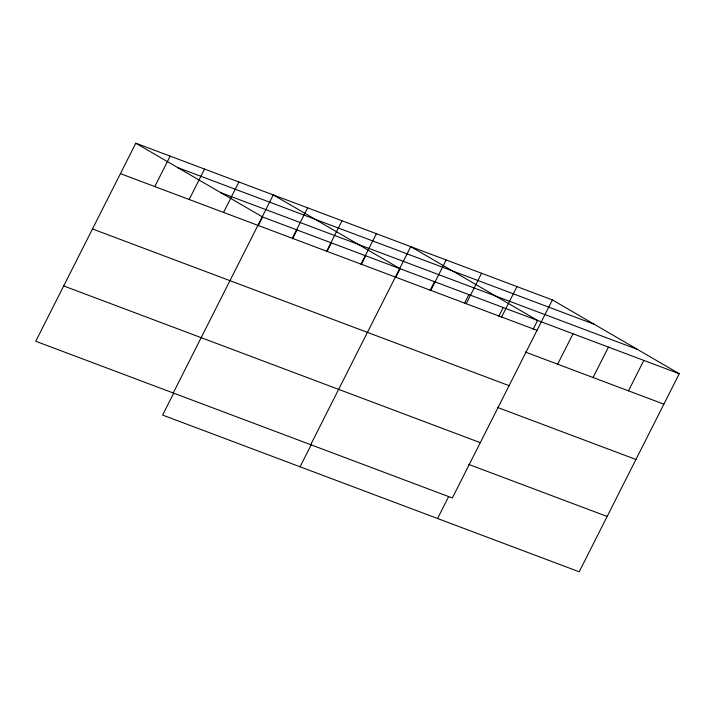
<?xml version="1.0" encoding="UTF-8"?>
<svg xmlns="http://www.w3.org/2000/svg" width="715" height="715" viewBox="0 0 715 715"><rect width="100%" height="100%" fill="white"/><g stroke="black" fill="none" stroke-linecap="round" stroke-linejoin="round"><path stroke-width="1.07" d="M552.391 299.916L135.796 143.206L35.75 341.269L452.345 497.971L552.391 299.916L679.25 373.731L579.204 571.794L162.609 415.084L173.584 393.357M154.797 186.561L170.17 156.138M189.162 199.494L204.535 169.062M223.536 212.418L238.908 181.994M173.227 392.982L273.273 194.918L400.132 268.742L395.663 277.572M258.187 225.86L262.655 217.029L679.25 373.731M292.274 238.274L307.647 207.851M292.56 238.792L297.02 229.953M326.639 251.206L342.011 220.774M326.925 251.716L331.394 242.886M361.012 264.13L376.385 233.707M361.298 264.648L365.758 255.809M310.703 444.694L410.75 246.63L537.609 320.454L533.149 329.284M300.086 466.797L311.561 444.078M430.037 290.505L434.497 281.665M430.788 290.379L446.16 259.956M464.401 303.428L468.87 294.598M466.198 303.705L481.57 273.273M498.775 316.361L503.235 307.522M501.617 317.022L516.981 286.59M437.562 518.509L448.537 496.782M557.646 364.203L573.019 333.771M593.057 377.52L608.429 347.097M628.467 390.846L643.84 360.414M177.66 167.569L594.254 324.27M220.792 192.666L637.387 349.376M120.424 173.638L537.028 330.339M525.364 352.057L663.877 404.163M92.485 228.952L509.08 385.662M497.417 407.38L635.939 459.477M63.698 285.946L480.292 442.656M468.629 464.375L607.142 516.471M135.796 143.206L262.655 217.029"/></g></svg>
